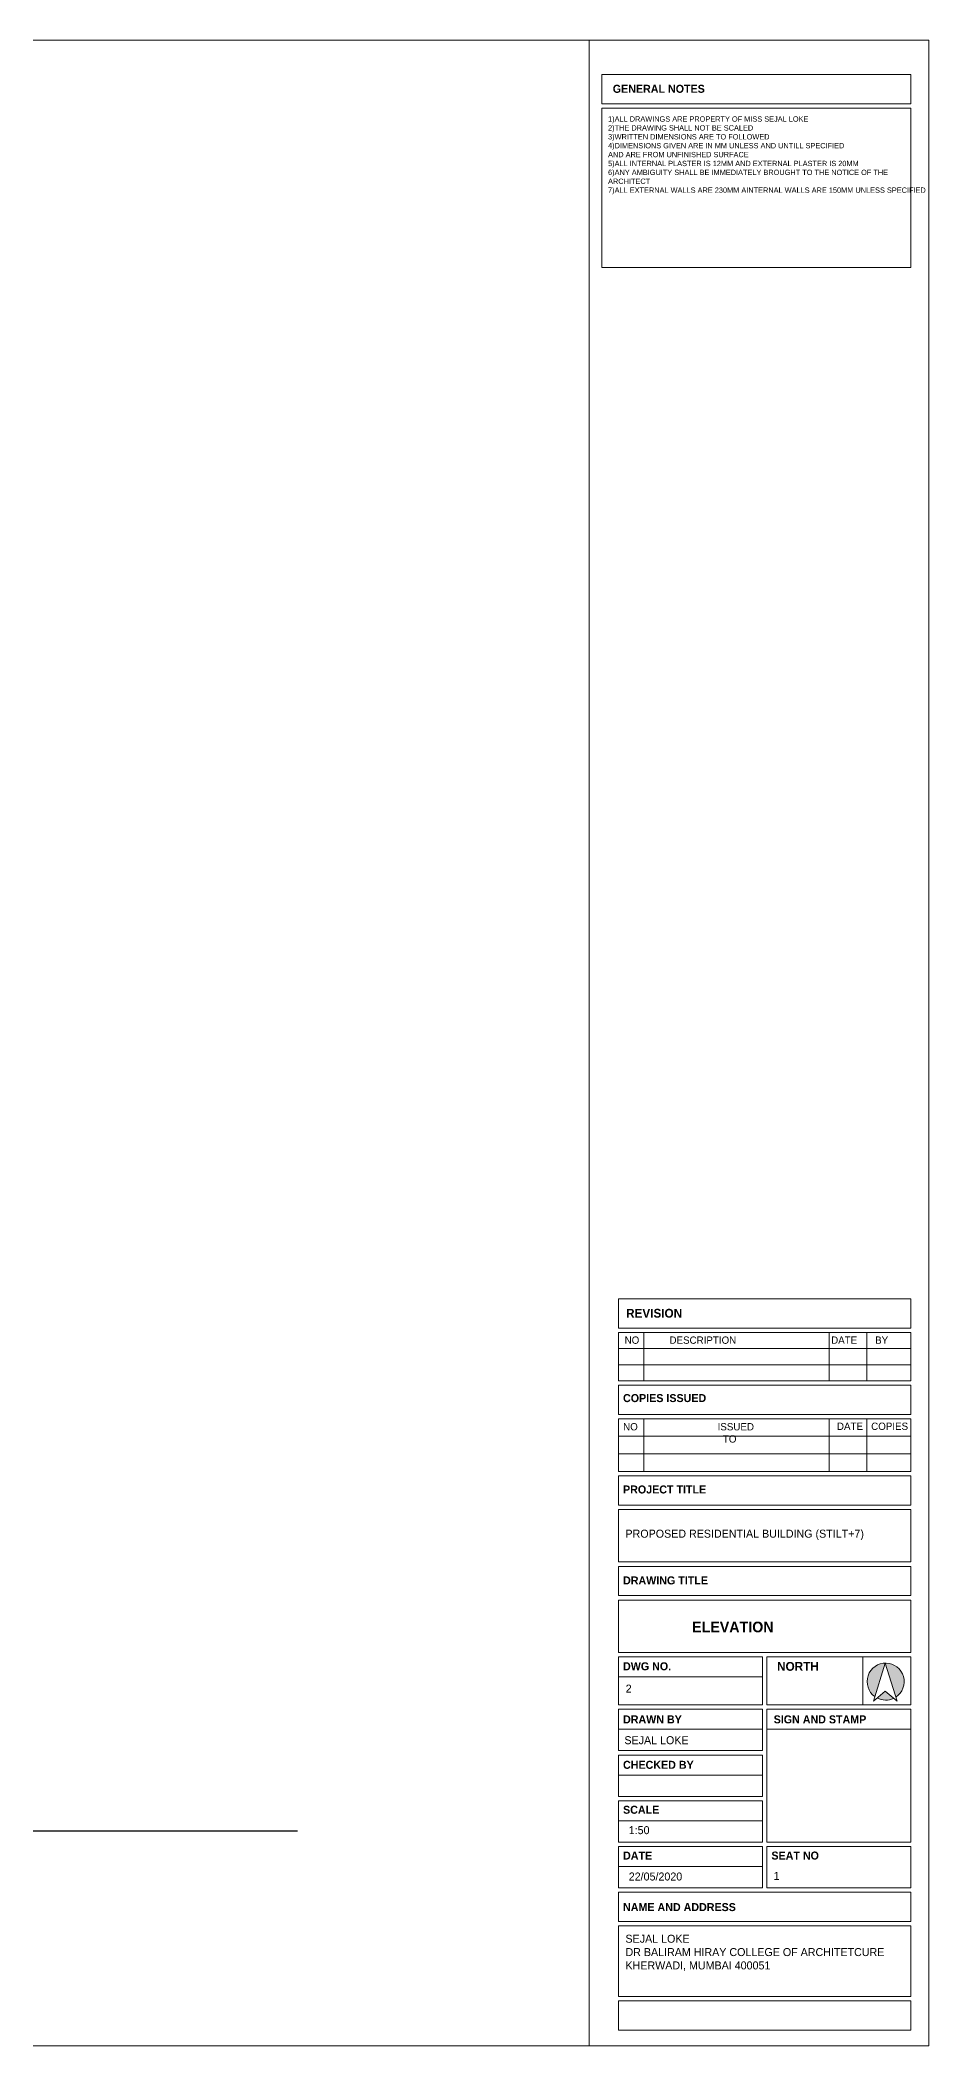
# Model space of a CAD drawing. Header units: millimetres. Extents: x -1932176 to 78768, y -1967 to 1266654.
# Drawn here: x -503665 to -486983, y 476454 to 514061 of the extents above; entities that cross this region are included whole.
import ezdxf

# ---------------------------------------------------------------- set-up
doc = ezdxf.new("R2010")
doc.units = ezdxf.units.MM
doc.layers.add('SHEET', color=7, linetype='Continuous', lineweight=13)
doc.styles.add('20 scale', font='ARIALN.TTF', dxfattribs={"height": 0.2})
doc.styles.get("Standard").update_dxf_attribs({"font": 'arial.ttf'})

msp = doc.modelspace()

# ---------------------------------------------------------------- hatches: boundary and pattern name
at = {"layer": 'SHEET', "linetype": 'ByBlock', "lineweight": 20, "transparency": 33554687}
h = msp.add_hatch(color=0, dxfattribs=at)
h.dxf.hatch_style = 1
h.paths.add_polyline_path([(-487803.24934, 483628.46869), (-487605.59082, 482992.89411, 3.231701641), (-487998.07209, 483002.0126)])
h.paths.add_polyline_path([(-487803.24934, 483104.97786), (-487954.9352, 482975.53389, 0.2347967333), (-487645.61622, 482970.45869)])

# ---------------------------------------------------------------- linework, layer by layer
at = {"ltscale": 30}
msp.add_line((-530586.60466, 480487.50621), (-498836.32186, 480487.50621), dxfattribs=at)
at = {"layer": 'SHEET'}
msp.add_line((-493362.60361, 514060.98471), (-493362.60361, 476454.19657), dxfattribs=at)
at = {"layer": 'SHEET', "color": 18, "linetype": 'ByBlock', "lineweight": 9, "true_color": 0x000000}
for p, q in [((-487322.88286, 512866.69989), (-487322.88286, 513415.40543)), ((-487322.88286, 509799.47103), (-487322.88286, 512784.39406)), ((-493124.53528, 509799.47103), (-487322.88286, 509799.47103))]:
    msp.add_line(p, q, dxfattribs=at)
at = {"layer": 'SHEET', "color": 18, "linetype": 'Continuous', "lineweight": 9, "ltscale": 50, "true_color": 0x000000}
msp.add_line((-493124.53528, 512866.69989), (-487637.47985, 512866.69989), dxfattribs=at)
at = {"layer": 'SHEET', "color": 18, "linetype": 'Continuous', "lineweight": 9, "ltscale": 2.5, "true_color": 0x000000}
for p, q in [((-487637.47985, 512784.39406), (-493124.53528, 512784.39406)), ((-487322.88286, 512784.39406), (-493124.53528, 512784.39406)), ((-487322.88286, 490459.80008), (-487322.88286, 489923.6466)), ((-487322.88286, 489911.09453), (-487322.88286, 490459.80008)), ((-492809.9383, 489828.7887), (-487322.88286, 489828.7887)), ((-492809.9383, 489828.7887), (-492809.9383, 488925.27284)), ((-492331.03241, 489828.7887), (-492331.03241, 488925.27284)), ((-488854.37041, 489828.7887), (-488854.37041, 488925.27284)), ((-488150.7498, 489828.7887), (-488150.7498, 488925.27284)), ((-487322.88286, 489828.7887), (-487322.88286, 488925.27284)), ((-492809.9383, 489527.61675), (-487322.88286, 489527.61675)), ((-492809.9383, 489226.44479), (-487322.88286, 489226.44479)), ((-487322.88286, 488925.27284), (-492809.9383, 488925.27284)), ((-487322.88286, 488842.96701), (-487322.88286, 488294.26146)), ((-492809.9383, 487226.13393), (-492809.9383, 488211.95563)), ((-492809.9383, 488211.95563), (-487322.88286, 488211.95563)), ((-492331.03241, 488211.95563), (-492331.03241, 487226.13393)), ((-488854.37041, 488211.95563), (-488854.37041, 487226.13393)), ((-488150.7498, 488211.95563), (-488150.7498, 487226.13393)), ((-487322.88286, 488211.95563), (-487322.88286, 487226.13393)), ((-492809.9383, 487883.3484), (-487322.88286, 487883.3484)), ((-492809.9383, 487554.74117), (-487322.88286, 487554.74117)), ((-487322.88286, 487226.13393), (-492809.9383, 487226.13393)), ((-490107.5635, 482846.96898), (-490107.5635, 483745.5503)), ((-490025.25766, 482846.96898), (-490025.25766, 483745.5503)), ((-488221.46418, 483745.5503), (-488221.46418, 482846.96898)), ((-490107.5635, 481989.53856), (-490107.5635, 482764.66315)), ((-490025.25766, 480274.67774), (-490025.25766, 482764.66315)), ((-490107.5635, 481132.10815), (-490107.5635, 481907.23273)), ((-490107.5635, 480274.67774), (-490107.5635, 481049.80232)), ((-490025.25766, 480274.67774), (-487322.88286, 480274.67774)), ((-490107.5635, 479417.24733), (-490107.5635, 480192.37191)), ((-490025.25766, 479417.24733), (-490025.25766, 480192.37191)), ((-490025.25766, 480192.37191), (-487322.88286, 480192.37191)), ((-490025.25766, 479417.24733), (-487322.88286, 479417.24733)), ((-492809.9383, 476749.08862), (-490930.62181, 476749.08862)), ((-487322.88286, 476749.08862), (-492809.9383, 476749.08862))]:
    msp.add_line(p, q, dxfattribs=at)
at = {"layer": 'SHEET', "linetype": 'ByBlock', "lineweight": 20}
for p, q in [((-488024.86564, 482915.85744), (-487803.24934, 483628.46869)), ((-487581.63304, 482915.85744), (-487803.24934, 483628.46869)), ((-488024.86564, 482915.85744), (-487803.24934, 483104.97786)), ((-487581.63304, 482915.85744), (-487803.24934, 483104.97786))]:
    msp.add_line(p, q, dxfattribs=at)
at = {"layer": 'SHEET'}
msp.add_lwpolyline([(-536918.91497, 514060.98471), (-486983.16045, 514060.98471), (-486983.16045, 476454.19657), (-536918.91497, 476454.19657)], close=True, dxfattribs=at)
at = {"layer": 'SHEET', "color": 18, "linetype": 'Continuous', "lineweight": 9, "ltscale": 2.5, "true_color": 0x000000}
for points in [[(-487322.88286, 512866.69989), (-493124.53528, 512866.69989), (-493124.53528, 513415.40543), (-487322.88286, 513415.40543)], [(-493124.53528, 510348.17658), (-493124.53528, 512784.39406)], [(-487322.88286, 489911.09453), (-492809.9383, 489911.09453), (-492809.9383, 490459.80008), (-487322.88286, 490459.80008)], [(-490930.62181, 488842.96701), (-492809.9383, 488842.96701)], [(-492809.9383, 488294.26146), (-492809.9383, 488842.96701)], [(-487322.88286, 488294.26146), (-492809.9383, 488294.26146), (-492809.9383, 488842.96701), (-487322.88286, 488842.96701)], [(-492809.9383, 487226.13393), (-492809.9383, 488211.95563)], [(-487322.88286, 487143.8281), (-492809.9383, 487143.8281)], [(-492809.9383, 486595.12256), (-492809.9383, 487143.8281)], [(-492809.9383, 485526.99503), (-492809.9383, 486512.81673)], [(-487322.88286, 485444.6892), (-492809.9383, 485444.6892)], [(-492809.9383, 484895.98366), (-492809.9383, 485444.6892)], [(-492809.9383, 483827.85613), (-492809.9383, 484813.67782)], [(-490107.5635, 483371.08249), (-492809.9383, 483371.08249), (-492809.9383, 483745.5503), (-490107.5635, 483745.5503)], [(-490025.25766, 483745.5503), (-487322.88286, 483745.5503)], [(-487322.88286, 483745.5503), (-487322.88286, 482846.96898)], [(-490107.5635, 482846.96898), (-492809.9383, 482846.96898), (-492809.9383, 483371.08249), (-490107.5635, 483371.08249)], [(-490107.5635, 482390.19534), (-492809.9383, 482390.19534), (-492809.9383, 482764.66315), (-490107.5635, 482764.66315)], [(-487322.88286, 482846.96898), (-490025.25766, 482846.96898)], [(-490025.25766, 482764.66315), (-487322.88286, 482764.66315)], [(-487322.88286, 482764.66315), (-487322.88286, 480274.67774)], [(-490107.5635, 481989.53856), (-492809.9383, 481989.53856), (-492809.9383, 482390.19534), (-490107.5635, 482390.19534)], [(-490025.25766, 482390.19534), (-487322.88286, 482390.19534)], [(-490107.5635, 481532.76493), (-492809.9383, 481532.76493), (-492809.9383, 481907.23273), (-490107.5635, 481907.23273)], [(-490107.5635, 481132.10815), (-492809.9383, 481132.10815), (-492809.9383, 481532.76493), (-490107.5635, 481532.76493)], [(-490107.5635, 480675.33451), (-492809.9383, 480675.33451), (-492809.9383, 481049.80232), (-490107.5635, 481049.80232)], [(-490107.5635, 480274.67774), (-492809.9383, 480274.67774), (-492809.9383, 480675.33451), (-490107.5635, 480675.33451)], [(-490107.5635, 479817.9041), (-492809.9383, 479817.9041), (-492809.9383, 480192.37191), (-490107.5635, 480192.37191)], [(-487322.88286, 480192.37191), (-487322.88286, 479417.24733)], [(-490107.5635, 479417.24733), (-492809.9383, 479417.24733), (-492809.9383, 479817.9041), (-490107.5635, 479817.9041)], [(-487322.88286, 479334.9415), (-492809.9383, 479334.9415)]]:
    msp.add_lwpolyline(points, dxfattribs=at)
at = {"layer": 'SHEET', "color": 18, "linetype": 'Continuous', "lineweight": 9, "ltscale": 50, "true_color": 0x000000}
msp.add_lwpolyline([(-493124.53528, 509799.47103), (-493124.53528, 510348.17658)], dxfattribs=at)
at = {"layer": 'SHEET', "color": 18, "linetype": 'Continuous', "lineweight": 9, "ltscale": 2.5, "true_color": 0x000000}
for points in [[(-492809.9383, 487143.8281), (-487322.88286, 487143.8281), (-487322.88286, 486595.12256), (-492809.9383, 486595.12256)], [(-492809.9383, 486512.81673), (-487322.88286, 486512.81673), (-487322.88286, 485526.99503), (-492809.9383, 485526.99503)], [(-492809.9383, 485444.6892), (-487322.88286, 485444.6892), (-487322.88286, 484895.98366), (-492809.9383, 484895.98366)], [(-492809.9383, 484813.67782), (-487322.88286, 484813.67782), (-487322.88286, 483827.85613), (-492809.9383, 483827.85613)], [(-492809.9383, 479334.9415), (-487322.88286, 479334.9415), (-487322.88286, 478786.23595), (-492809.9383, 478786.23595)], [(-492809.9383, 478703.93012), (-487322.88286, 478703.93012), (-487322.88286, 477380.1), (-492809.9383, 477380.1)], [(-492809.9383, 477297.79416), (-487322.88286, 477297.79416), (-487322.88286, 476749.08862), (-492809.9383, 476749.08862)]]:
    msp.add_lwpolyline(points, close=True, dxfattribs=at)
at = {"layer": 'SHEET', "linetype": 'ByBlock', "lineweight": 20}
for start, end in [(303.056834928, 234.281348043), (242.632966002, 295.487021518)]:
    msp.add_arc((-487795.16979, 483284.18713), 347.55116, start, end, dxfattribs=at)

# ---------------------------------------------------------------- texts
at = {"layer": 'SHEET', "linetype": 'ByBlock', "lineweight": 20, "attachment_point": 1}
for s, width, insert, char_height in [('{\\fCentury Gothic|b1|i0|c0|p34;GENERAL NOTES}', 2437.1509055, (-492916.59629, 513223.12768), 150), ('{\\fCentury Gothic|b1|i0|c0|p34;COPIES ISSUED}', 2437.1509055, (-492723.79229, 488674.80809), 150), ('{\\fCentury Gothic|b1|i0|c0|p34;PROJECT TITLE}', 2437.1509055, (-492723.79229, 486961.4735), 150), ('{\\fCentury Gothic|b0|i0|c0|p34;PROPOSED RESIDENTIAL BUILDING (STILT+7)}', 4907.5748606, (-492678.30198, 486132.65812), 150), ('{\\fCentury Gothic|b1|i0|c0|p34;DRAWING TITLE}', 2437.1509055, (-492723.79229, 485256.44921), 150), ('{\\fCentury Gothic|b1|i0|c0|p34;ELEVATION }', 4907.5748606, (-491428.47745, 484407.99937), 200), ('{\\fCentury Gothic|b1|i0|c0|p34;DWG NO.}', 2437.1509055, (-492723.79229, 483646.52908), 150), ('{\\fCentury Gothic|b1|i0|c0|p34;DRAWN BY}', 2437.1509055, (-492723.79229, 482650.81078), 150), ('{\\fCentury Gothic|b1|i0|c0|p34;SIGN AND STAMP}', 2437.1509055, (-489896.57874, 482650.81078), 150), ('{\\fCentury Gothic|b1|i0|c0|p34;CHECKED BY}', 2437.1509055, (-492723.79229, 481798.87855), 150), ('{\\fCentury Gothic|b1|i0|c0|p34;SCALE}', 2437.1509055, (-492723.79229, 480956.3679), 150), ('{\\fCentury Gothic|b1|i0|c0|p34;DATE}', 2437.1509055, (-492723.79229, 480097.45663), 150), ('{\\fCentury Gothic|b1|i0|c0|p34;SEAT NO }', 2437.1509055, (-489939.11165, 480097.45663), 150), ('{\\fCentury Gothic|b1|i0|c0|p34;NAME AND ADDRESS}', 2437.1509055, (-492723.79229, 479131.10575), 150), ('{\\fCentury Gothic|b0|i0|c0|p34;SEJAL LOKE\\PDR BALIRAM HIRAY COLLEGE OF ARCHITETCURE \\PKHERWADI, MUMBAI 400051}', 4907.5748606, (-492678.30198, 478538.14673), 150)]:
    msp.add_mtext_dynamic_manual_height_columns(s, width=width, gutter_width=57.3737, heights=[0], dxfattribs=dict(at, insert=insert, char_height=char_height))
at = {"layer": 'SHEET', "color": 18, "linetype": 'ByBlock', "lineweight": 9, "true_color": 0x000000, "insert": (-493005.03062, 512631.78934), "char_height": 100, "attachment_point": 1}
msp.add_mtext_dynamic_manual_height_columns('{\\fCentury Gothic|b0|i0|c0|p34;1)ALL DRAWINGS ARE PROPERTY OF MISS SEJAL LOKE\\P2)THE DRAWING SHALL NOT BE SCALED \\P3)WRITTEN DIMENSIONS ARE TO FOLLOWED \\P4)DIMENSIONS GIVEN ARE IN MM UNLESS AND UNTILL SPECIFIED \\PAND ARE FROM UNFINISHED SURFACE \\P5)ALL INTERNAL PLASTER IS 12MM AND EXTERNAL PLASTER IS 20MM\\P6)ANY AMBIGUITY SHALL BE IMMEDIATELY BROUGHT TO THE NOTICE OF THE ARCHITECT \\P7)ALL EXTERNAL WALLS ARE 230MM AINTERNAL WALLS ARE 150MM UNLESS SPECIFIED}', width=5543.582225, gutter_width=57.3737, heights=[0], dxfattribs=at)
at = {"layer": 'SHEET', "color": 18, "linetype": 'Continuous', "lineweight": 9, "ltscale": 50, "true_color": 0x000000, "attachment_point": 1, "style": '20 scale'}
for s, width, heights, insert, char_height in [('{\\fCentury Gothic|b1|i0|c0|p34;REVISION  }', 66.4831048, [6.59764], (-492666.87796, 490273.11096), 164.6116632), ('\\pi-135.47;{\\fCentury Gothic|b0|i0|c0|p34;NO}', 8.7279214, [4.14976], (-492558.62236, 489755.3161), 137.176386), ('\\pi-565.24;{\\fCentury Gothic|b0|i0|c0|p34;DESCRIPTION}', 34.9161875, [4.14976], (-491287.18208, 489755.3161), 137.176386), ('\\pi-215.3;{\\fCentury Gothic|b0|i0|c0|p34;DATE}', 12.8232824, [4.14976], (-488603.05447, 489755.3161), 137.176386), ('\\pi-93.109;{\\fCentury Gothic|b0|i0|c0|p34;BY}', 13.5326087, [4.14976], (-487899.43386, 489755.3161), 137.176386), ('\\pi-215.3;{\\fCentury Gothic|b0|i0|c0|p34;DATE}', 12.8232824, [4.14976], (-488494.4846, 488140.26623), 137.176386), ('\\pi-319.39;{\\fCentury Gothic|b0|i0|c0|p34;COPIES}', 13.5326087, [4.14976], (-487747.86267, 488140.26623), 137.176386), ('\\pi-135.47;{\\fCentury Gothic|b0|i0|c0|p34;NO}', 8.7279214, [4.14976], (-492587.0294, 488131.44172), 137.176386), ('{\\fCentury Gothic|b1|i0|c0|p34;NORTH}', 30.7331048, [4.78312], (-489832.63157, 483651.8136), 164.6116632), ('{\\fCentury Gothic|b0|i0|c0|p34;2}', 689.9624133, [4.78312], (-492674.04125, 483227.23683), 150), ('{\\fCentury Gothic|b0|i0|c0|p34;SEJAL LOKE}', 2212.0658659, [4.78312], (-492697.92565, 482260.39896), 150), ('{\\fCentury Gothic|b0|i0|c0|p34;1:50}', 30.7331048, [4.78312], (-492616.96431, 480574.01877), 150), ('{\\fCentury Gothic|b0|i0|c0|p34;22/05/2020}', 1240.2372357, [4.78312], (-492616.96431, 479704.95746), 150), ('{\\fCentury Gothic|b0|i0|c0|p34;1}', 689.9624133, [4.78312], (-489897.80963, 479717.22436), 150)]:
    msp.add_mtext_dynamic_manual_height_columns(s, width=width, gutter_width=1125, heights=heights, dxfattribs=dict(at, insert=insert, char_height=char_height))
at = {"layer": 'SHEET', "color": 18, "linetype": 'Continuous', "lineweight": 9, "ltscale": 50, "true_color": 0x000000}
note = msp.add_mtext_dynamic_manual_height_columns('\\pi-271.72;{\\fCentury Gothic|b0|i0|c0|p34;ISSUED }', width=34.9161875, gutter_width=430.8795, heights=[4.14976, 0], dxfattribs=dict(at, insert=(-491315.58912, 488131.44172), char_height=137.176386, attachment_point=1, style='20 scale'))
for column, words in zip(note.columns.linked_columns, ['\\pi-99.249;{\\fCentury Gothic|b0|i0|c0|p34;TO}']):
    column.text = words

doc.saveas('drawing.dxf')
